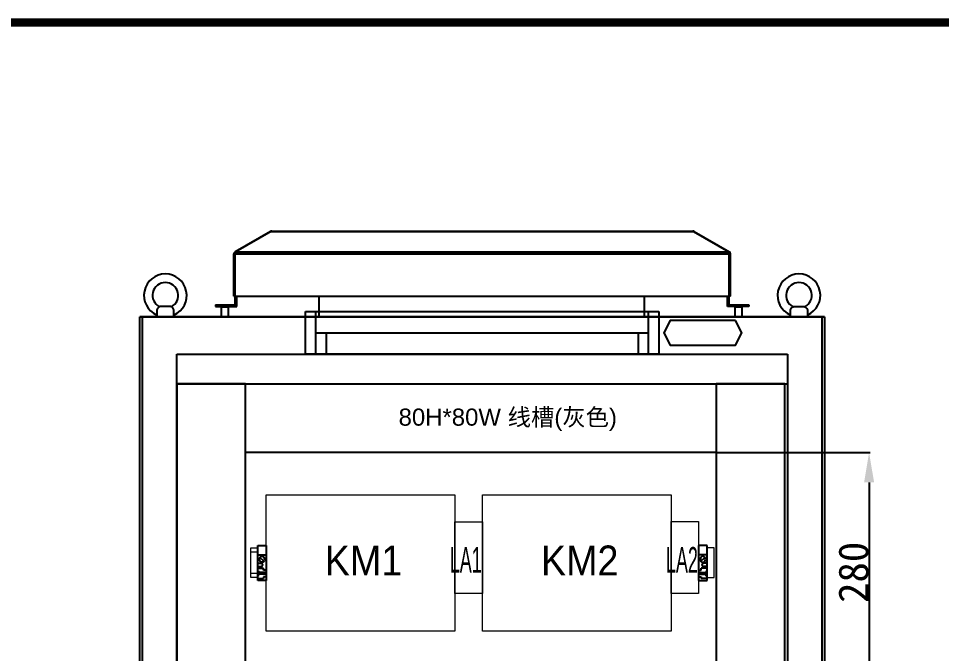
# Model space of a CAD drawing. Extents: x 81437 to 204847, y -54597 to -29444.
# Drawn here: x 87809 to 88887, y -38964 to -38223 of the extents above; entities that cross this region are included whole.
import ezdxf
from ezdxf.enums import TextEntityAlignment as Align
from ezdxf.lldxf.tags import DXFTag

# ---------------------------------------------------------------- set-up
doc = ezdxf.new("R2010")
doc.units = 0
doc.header["$LTSCALE"] = 100
doc.header["$MEASUREMENT"] = 0
doc.layers.add('PANEL', color=7, linetype='Continuous')
doc.layers.add('t', color=1, linetype='Continuous')
doc.layers.add('细实线', color=7, linetype='Continuous', lineweight=20)
doc.styles.add('HZ', font='arial.ttf', dxfattribs={"width": 0.7})
doc.styles.get("Standard").update_dxf_attribs({"font": ''})
doc.styles.add('微软雅黑', font='')
doc.styles.get('Standard').set_extended_font_data('SimSun')
doc.styles.get('微软雅黑').set_extended_font_data('Microsoft YaHei')
tags = doc.linetypes.add('HIDDEN', pattern=[0.375, 0.25, -0.125]).pattern_tags.tags
tags[6:7] = [DXFTag(74, 4), DXFTag(75, 0), DXFTag(340, '0'), DXFTag(46, 1.0), DXFTag(50, 0.0), DXFTag(44, 0.0), DXFTag(45, 0.0)]
tags[4:5] = [DXFTag(74, 4), DXFTag(75, 0), DXFTag(340, '0'), DXFTag(46, 1.0), DXFTag(50, 0.0), DXFTag(44, 0.0), DXFTag(45, 0.0)]
doc.dimstyles.new('ISO-25', dxfattribs={"dimtxt": 35, "dimasz": 35, "dimexe": 1.25, "dimexo": 0.625, "dimtad": 1, "dimtoh": 1, "dimdec": 0, "dimtxsty": 'Standard', "dimcen": 2.5, "dimadec": 0, "dimazin": 0, "dimtfac": 1, "dimtdec": 0, "dimtmove": 0, "dimatfit": 3, "dimfxl": 1, "dimarcsym": 0})

# ---------------------------------------------------------------- blocks, each defined once
blk = doc.blocks.new('风帽正面')
at = {"linetype": 'Continuous'}
for p, q in [((60582.9, -62124.9), (60541.6, -62148.8)), ((60583.7, -62124.9), (60542.3, -62148.8)), ((60582.9, -62124.9), (60583.1, -62125.3)), ((60583.7, -62124.9), (61076.8, -62124.9)), ((60584.3, -62124.6), (61076.2, -62124.6)), ((61076.8, -62124.9), (61118.1, -62148.8)), ((61077.6, -62124.9), (61077.4, -62125.3)), ((61077.6, -62124.9), (61118.9, -62148.8)), ((60540.2, -62200.6), (60540.2, -62151.1)), ((60540.2, -62151.1), (60541.7, -62151.1)), ((60541.6, -62148.8), (60542.1, -62149.6)), ((60541.7, -62200.6), (60541.7, -62151.1)), ((60541.7, -62151.1), (61118.7, -62151.1)), ((60542.3, -62148.8), (61118.1, -62148.8)), ((61118.9, -62148.8), (61118.4, -62149.6)), ((61118.7, -62200.6), (61118.7, -62151.1)), ((61120.2, -62151.1), (61118.7, -62151.1)), ((61120.2, -62200.6), (61120.2, -62151.1)), ((60540.2, -62200.6), (60541.7, -62200.6)), ((60541.7, -62210.6), (60541.7, -62200.6)), ((60541.7, -62200.6), (61118.7, -62200.6)), ((60543.7, -62212.6), (60543.7, -62200.6)), ((60639.7, -62224.6), (60639.7, -62200.6)), ((61019.7, -62224.6), (61019.7, -62200.6)), ((61116.7, -62212.6), (61116.7, -62200.6)), ((61118.7, -62210.6), (61118.7, -62200.6)), ((61120.2, -62200.6), (61118.7, -62200.6)), ((60518.7, -62210.6), (60518.7, -62212.6)), ((60518.7, -62210.6), (60541.7, -62210.6)), ((60518.7, -62212.6), (60543.7, -62212.6)), ((60521.7, -62210.6), (60521.7, -62212.6)), ((60526.2, -62212.6), (60525.7, -62213.1)), ((60525.7, -62224.6), (60525.7, -62213.1)), ((60525.7, -62213.1), (60533.7, -62213.1)), ((60533.7, -62213.1), (60533.2, -62212.6)), ((60533.7, -62224.6), (60533.7, -62213.1)), ((60543.7, -62212.6), (60541.7, -62210.6)), ((61116.7, -62212.6), (61118.7, -62210.6)), ((61141.7, -62212.6), (61116.7, -62212.6)), ((61118.7, -62210.6), (61141.7, -62210.6)), ((61126.2, -62212.6), (61125.7, -62213.1)), ((61125.7, -62224.6), (61125.7, -62213.1)), ((61125.7, -62213.1), (61133.7, -62213.1)), ((61133.7, -62213.1), (61133.2, -62212.6)), ((61133.7, -62224.6), (61133.7, -62213.1)), ((61138.7, -62210.6), (61138.7, -62212.6)), ((61141.7, -62210.6), (61141.7, -62212.6))]:
    blk.add_line(p, q, dxfattribs=at)
for centre, radius, start, end in [((60584.3, -62127.3), 2.7, 90, 120), ((61076.2, -62127.3), 2.7, 60, 90), ((60542.9, -62151.1), 2.7, 120, 180), ((60693.6, -62183.3), 155.2, 167.8738, 168.0486), ((60588.1, -62160.6), 47.3, 167.3118, 167.8829), ((61072.4, -62160.6), 47.3, 12.1171, 12.6882), ((60966.9, -62183.3), 155.2, 11.9514, 12.1262), ((61117.5, -62151.1), 2.7, 0, 60)]:
    blk.add_arc(centre, radius, start, end, dxfattribs=at)
for points, start_tangent, end_tangent in [([(60583.7, -62124.9), (60583.8, -62124.8), (60584.1, -62124.6)], (0.647129, 0.762381), (0.925529, 0.378677)), ([(60584.1, -62124.6), (60584.3, -62124.6)], (0.925529, 0.378677), (1, 0)), ([(61076.4, -62124.6), (61076.2, -62124.6)], (-0.925529, 0.378677), (-1, 0)), ([(61076.8, -62124.9), (61076.7, -62124.8), (61076.4, -62124.6)], (-0.647129, 0.762381), (-0.925529, 0.378677)), ([(60542.1, -62149.4), (60542.1, -62149.6), (60541.9, -62150.2)], (-0.266985, -0.963701), (-0.2203, -0.975432)), ([(60542.3, -62148.8), (60542.3, -62148.9), (60542.1, -62149.4)], (-0.390683, -0.920525), (-0.266985, -0.963701)), ([(61118.1, -62148.8), (61118.2, -62148.9), (61118.3, -62149.4)], (0.390683, -0.920525), (0.266985, -0.963701)), ([(61118.3, -62149.4), (61118.4, -62149.6), (61118.5, -62150.2)], (0.266985, -0.963701), (0.2203, -0.975432))]:
    blk.add_spline(points, degree=3, dxfattribs=dict(at, start_tangent=start_tangent, end_tangent=end_tangent))
blk = doc.blocks.new('LAMP')
at = {"layer": 'PANEL', "color": 9}
for p, q in [((-206.2, 0), (206.2, 0)), ((-206.2, -50), (-206.2, 0)), ((-194.2, -50), (-194.2, 0)), ((194.2, -50), (194.2, 0)), ((206.2, 0), (206.2, -50)), ((-194.2, -25), (194.2, -25)), ((-182.2, -25), (-182.2, -50)), ((182.2, -25), (182.2, -50)), ((206.2, -50), (-206.2, -50))]:
    blk.add_line(p, q, dxfattribs=at)
blk = doc.blocks.new('堵头')
at = {"color": 53}
for p, q in [((0, -41), (0, 0)), ((0, 0), (10, 0)), ((10, 0), (10, -41)), ((0, -11), (10, -11)), ((0, -20.6), (4, -20.6)), ((7.3, -18.3), (2.7, -13.8)), ((0, -24.6), (4, -24.6)), ((0, -26.6), (7, -26.6)), ((0, -29.6), (1, -29.6)), ((1, -29.6), (1, -31.6)), ((10, -31.6), (1, -31.6)), ((7, -28.6), (7, -26.6)), ((10, -28.6), (7, -28.6)), ((0, -35.6), (1, -35.6)), ((0, -38.6), (7, -38.6)), ((10, -41), (0, -41)), ((10, -33.6), (1, -33.6)), ((1, -35.6), (1, -33.6)), ((10, -36.6), (7, -36.6)), ((7, -36.6), (7, -38.6))]:
    blk.add_line(p, q, dxfattribs=at)
blk.add_arc((4, -22.6), 2, 270, 90, dxfattribs=at)
blk.add_ellipse((5, -16.1), major_axis=(0, -3.5), ratio=0.857143, start_param=4.712389, end_param=10.995574, dxfattribs=at)
blk = doc.blocks.new('*D210')
at = {"color": 0, "lineweight": -2, "transparency": 16777216}
for p, q in [((88624.5, -38729.6), (88803.6, -38729.6)), ((88802.3, -38764.6), (88802.3, -38974.6)), ((88624.5, -39009.6), (88803.6, -39009.6))]:
    blk.add_line(p, q, dxfattribs=at)
at = {"color": 0, "transparency": 16777216}
for points in [[(88808.2, -38764.6), (88796.5, -38764.6), (88802.3, -38729.6)], [(88796.5, -38974.6), (88808.2, -38974.6), (88802.3, -39009.6)]]:
    blk.add_solid(points, dxfattribs=at)
at = {"layer": 'Defpoints', "color": 0, "transparency": 16777216}
for p in [(88623.9, -38729.6), (88623.9, -39009.6), (88802.3, -39009.6)]:
    blk.add_point(p, dxfattribs=at)
at = {"color": 0, "transparency": 16777216, "insert": (88784.2, -38869.6), "char_height": 35, "attachment_point": 5, "rotation": 90}
blk.add_mtext('280', dxfattribs=at)
blk = doc.blocks.new('图框')
at = {"layer": 't', "color": 7, "const_width": 9.62}
blk.add_lwpolyline([(4109.5, -3210.4), (4109.5, -58.9), (-6.2, -58.9), (-6.2, -3210.4)], close=True, dxfattribs=at)
at = {"color": 7, "style": '微软雅黑', "flags": 8}
for tag, p, height in [('DWG.NAME:', (1375.5, -2969.2), 25), ('DWG.NO.:', (3122, -3089.3), 24), ('图纸编号', (3309.2, -3111.3), 24), ('FILENO.:', (3122.5, -3165), 24), ('文档号', (3311.6, -3183), 24)]:
    blk.add_attdef(tag, p, '', height=height, dxfattribs=at)
at = {"color": 7, "style": '微软雅黑', "width": 0.8, "flags": 8}
for tag, p, height in [('PROJECTNAME:', (3119.3, -2971.7), 24), ('PROJECT_NAME', (3324.7, -2969.2), 25)]:
    blk.add_attdef(tag, p, '', height=height, dxfattribs=at)
at = {"color": 7, "style": '微软雅黑', "flags": 8}
for tag, height, width, p in [('RENLIU', 24, 0.7, (692, -3009.2)), ('SHUFENWANG', 24, 0.7, (879.6, -3009.2)), ('FANGHOU', 24, 0.7, (1063.6, -3009.2)), ('DANDANLI', 24, 0.7, (1243.9, -3009.2)), ('#10STATIONONTROLCABINETCOVER', 30, 0.6, (1771.7, -3076)), ('HANGZHOUHOLLYSYSAUTOMATIONCO.,LTD.', 24, 0.7, (2763.9, -3104.6))]:
    blk.add_attdef(tag, text='', height=height, dxfattribs=dict(at, width=width)).set_placement(p, align=Align.MIDDLE)
for tag, p in [('图纸名称:', (1371.6, -3024.8)), ('项目名称', (3272.9, -3045.6))]:
    blk.add_attdef(tag, text='', height=25, dxfattribs=at).set_placement(p, align=Align.BOTTOM_LEFT)
at = {"color": 7, "flags": 8}
blk.add_attdef('A', text='', height=23, dxfattribs=at).set_placement((53.7, -3033.7), align=Align.MIDDLE)
at = {"color": 7, "style": '微软雅黑', "flags": 8}
for tag, height, p in [('设计时间', 23, (207.7, -3033.7)), ('刘仁', 23, (692, -3061.1)), ('王姝芬', 23, (879.6, -3061.1)), ('侯方', 23, (1063.6, -3061.1)), ('李丹丹', 23, (1243.9, -3061.1)), ('PAGEXOFX', 24, (3947.6, -3097.9)), ('REV.', 24, (53.2, -3121.9)), ('DATE', 24, (202.7, -3121.9)), ('DESCRIPTION', 24, (445.6, -3121.9)), ('PREPARED', 24, (692, -3121.9)), ('CHECKED', 24, (879.6, -3121.9)), ('SIGNED', 24, (1063.6, -3121.9)), ('APPROVED', 24, (1243.9, -3121.9)), ('图纸名称', 30, (1771.7, -3153.6)), ('第几页共几页', 24, (3947.6, -3172.9))]:
    blk.add_attdef(tag, text='', height=height, dxfattribs=at).set_placement(p, align=Align.MIDDLE)

msp = doc.modelspace()

# ---------------------------------------------------------------- linework, layer by layer
at = {"color": 7}
for p, q in [((87950.4, -40681.1), (87950.4, -38571.1)), ((87950.4, -38571.1), (88750.4, -38571.1)), ((87950.4, -40681.1), (87950.4, -38571.1)), ((88750.4, -38571.1), (88750.4, -40681.1)), ((88750.4, -38571.1), (88750.4, -40681.1)), ((87993.9, -40527.6), (87993.9, -38614.6)), ((88706.9, -38614.6), (88706.9, -38692.6)), ((88706.9, -38614.6), (88706.9, -38692.6)), ((88706.9, -38614.6), (88706.9, -38692.6)), ((88706.9, -38692.6), (88706.9, -40527.6)), ((87993.9, -38695.1), (87993.9, -40495.4))]:
    msp.add_line(p, q, dxfattribs=at)
at = {"color": 7, "linetype": 'HIDDEN'}
for p, q in [((87953.6, -40571.1), (87953.6, -38571.1)), ((87953.6, -40571.1), (87953.6, -38571.1)), ((88747.2, -38571.1), (88747.2, -40571.1)), ((88747.2, -38571.1), (88747.2, -40571.1))]:
    msp.add_line(p, q, dxfattribs=at)
msp.add_line((87993.9, -38649.6), (88706.9, -38649.6))
msp.add_line((87993.9, -38649.6), (88706.9, -38649.6))
msp.add_line((87993.9, -38649.6), (88706.9, -38649.6))
at = {"color": 7}
for points in [[(87990.4, -38571.1), (87990.4, -38564, 0.414214), (87985.4, -38559), (87975.4, -38559, 0.414214), (87970.4, -38564), (87970.4, -38571.1)], [(88710.4, -38571.1), (88710.4, -38564, -0.414214), (88715.4, -38559), (88725.4, -38559, -0.414214), (88730.4, -38564), (88730.4, -38571.1)]]:
    msp.add_lwpolyline(points, format="xyb", dxfattribs=at)
at = {"color": 3}
msp.add_lwpolyline([(88646.4, -38575.3), (88569.9, -38575.3), (88562.6, -38589.8), (88569.9, -38604.3), (88646.4, -38604.3), (88653.6, -38589.8), (88646.4, -38575.3)], dxfattribs=at)
at = {"color": 7}
msp.add_lwpolyline([(87993.9, -38614.6), (88706.9, -38614.6)], dxfattribs=at)
for points in [[(87993.9, -40450.1), (88073.9, -40450.1), (88073.9, -38649.6), (87993.9, -38649.6)], [(88073.9, -38649.6), (88623.9, -38649.6), (88623.9, -38729.6), (88073.9, -38729.6)], [(88623.9, -40450.1), (88703.9, -40450.1), (88703.9, -38649.6), (88623.9, -38649.6)]]:
    msp.add_lwpolyline(points, close=True)
at = {"color": 6, "lineweight": 0}
for points in [[(88080.1, -38840.8), (88088.2, -38840.8), (88088.2, -38875.8), (88080.1, -38875.8)], [(88621.2, -38840.8), (88613.2, -38840.8), (88613.2, -38875.8), (88621.2, -38875.8)], [(88080.1, -38845.8), (88088.2, -38845.8), (88088.2, -38870.8), (88080.1, -38870.8)]]:
    msp.add_lwpolyline(points, close=True, dxfattribs=at)
at = {"color": 7}
for centre, radius, start, end in [((87980.4, -38546.1), 25, 293.5782, 246.4218), ((88720.4, -38546.1), 25, 293.5782, 246.4218), ((87980.4, -38546.1), 15, 297.5291, 242.4709), ((88720.4, -38546.1), 15, 297.5291, 242.4709)]:
    msp.add_arc(centre, radius, start, end, dxfattribs=at)
at = {"layer": 'PANEL'}
msp.add_line((88750.4, -38571.1), (87950.4, -38571.1), dxfattribs=at)
at = {"layer": '细实线', "color": 0}
for points in [[(88098.2, -38779.2), (88318.6, -38779.2), (88318.6, -38938.3), (88098.2, -38938.3)], [(88350.7, -38779.2), (88571.1, -38779.2), (88571.1, -38938.3), (88350.7, -38938.3)], [(88318.6, -38810.5), (88350.7, -38810.5), (88350.7, -38894.3), (88318.6, -38894.3)], [(88571.1, -38810.4), (88603.2, -38810.4), (88603.2, -38894.2), (88571.1, -38894.2)]]:
    msp.add_lwpolyline(points, close=True, dxfattribs=at)

# ---------------------------------------------------------------- block references
at = {"color": 1}
msp.add_blockref('图框', (86423.4, -38168.5), dxfattribs=at)
at = {"lineweight": 20}
msp.add_blockref('风帽正面', (27520.3, 23653.5), dxfattribs=at)
at = {"color": 7}
msp.add_blockref('LAMP', (88350.4, -38564.9), dxfattribs=at)
at = {"lineweight": 0}
msp.add_blockref('堵头', (88088.2, -38838.3), dxfattribs=at)
at = {"lineweight": 0, "xscale": -1}
msp.add_blockref('堵头', (88613.2, -38838.3), dxfattribs=at)

# ---------------------------------------------------------------- texts
at = {"lineweight": 0, "style": 'HZ'}
msp.add_text('80H*80W 线槽(灰色)', height=20, dxfattribs=at).set_placement((88252.8, -38698.3))
at = {"layer": '细实线', "color": 7, "linetype": 'ByBlock', "style": 'HZ', "width": 0.9}
for s, p in [('KM1', (88166.6, -38873.3)), ('KM2', (88419.1, -38873.3))]:
    msp.add_text(s, height=35, dxfattribs=at).set_placement(p)
at = {"layer": '细实线', "color": 7, "style": 'HZ', "width": 0.5}
for s, p in [('LA1', (88312.6, -38870)), ('LA2', (88565.1, -38870))]:
    msp.add_text(s, height=30, dxfattribs=at).set_placement(p)

# ---------------------------------------------------------------- dimensions: what is measured, and where the dimension line sits
at = {"color": 3}
dim = msp.add_linear_dim(base=(88802.3, -39009.6), p1=(88623.9, -38729.6), p2=(88623.9, -39009.6, 63738.9), angle=90, dimstyle='ISO-25', dxfattribs=at)
dim.commit()
dim.dimension.update_dxf_attribs({"geometry": '*D210', "text_midpoint": (88784.2, -38869.6)})

doc.saveas('drawing.dxf')
